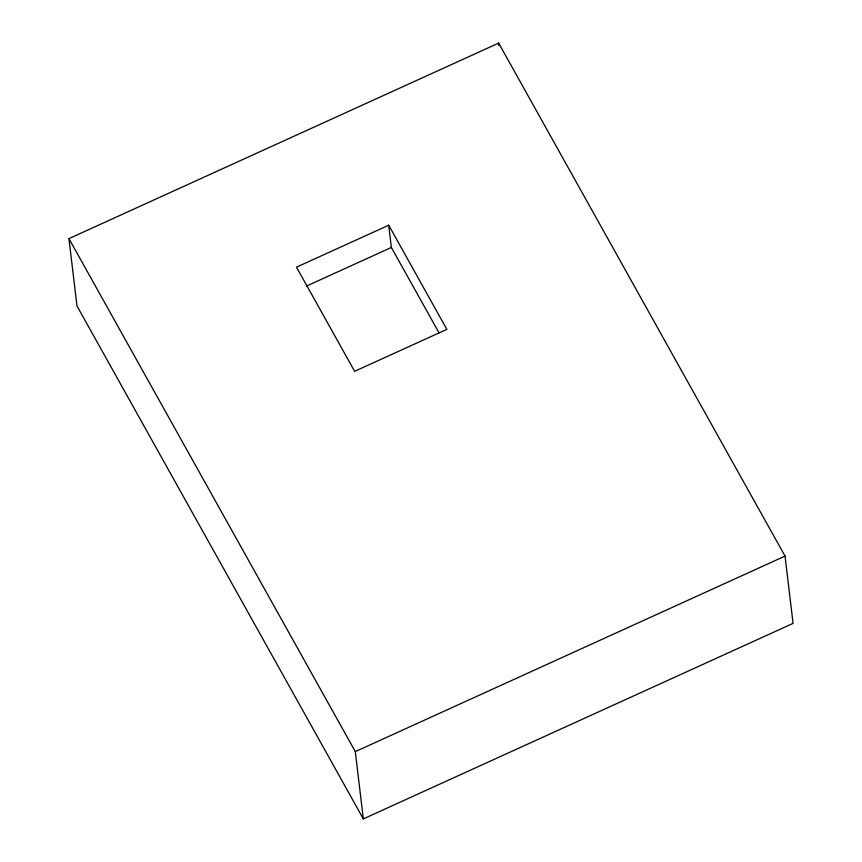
<?xml version="1.0" encoding="UTF-8"?>
<svg xmlns="http://www.w3.org/2000/svg" width="862" height="862" viewBox="0 0 862 862"><rect width="100%" height="100%" fill="white"/><g stroke="black" fill="none" stroke-linecap="round" stroke-linejoin="round"><path stroke-width="1.29" d="M68.938 238.623L498.667 43.1L785.034 556.087L793.062 623.377L363.333 818.9L76.966 305.913L68.938 238.623L355.306 751.621L363.333 818.9M388.719 225.208L296.485 267.166L354.627 371.317L446.85 329.359L388.719 225.208L391.37 247.459L439.06 332.894M306.419 286.109L391.37 247.459M355.306 751.621L785.034 556.087M498.667 43.1L498.99 45.74"/></g></svg>
